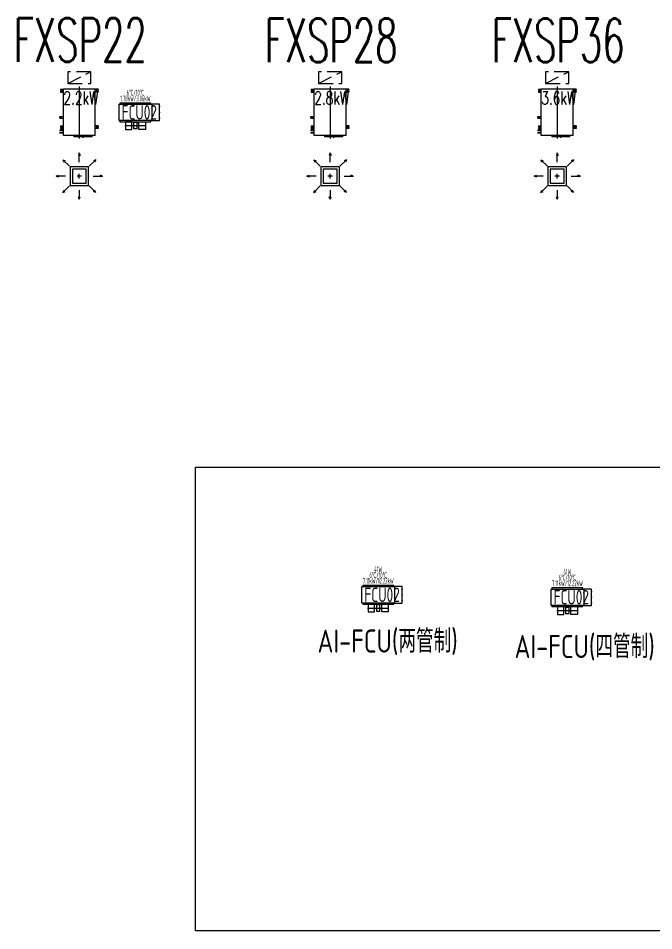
# Model space of a CAD drawing. Extents: x -671963 to 2381076, y -56129 to 1796010.
# Drawn here: x 144917 to 155887, y -56129 to -40382 of the extents above; entities that cross this region are included whole.
import ezdxf
from ezdxf.enums import TextEntityAlignment as Align

# ---------------------------------------------------------------- set-up
doc = ezdxf.new("R2010")
doc.units = 0
doc.header["$LTSCALE"] = 1000
for name, pattern in [('CONTINOUS', [0]), ('DASH', [0.35, 0.25, -0.1]), ('DASHDOT', [25.4, 12.7, -6.35, 0, -6.35]), ('HIDDEN', [9.525, 6.35, -3.175])]:
    doc.linetypes.add(name, pattern=pattern)
doc.layers.get('0').update_dxf_attribs({"linetype": 'CONTINUOUS'})
doc.layers.add('AI-注释', color=6, linetype='CONTINUOUS', plot=False)
for name, color, linetype in [('H-DAPP-GRIL', 11, 'CONTINUOUS'), ('H-EQUP-FC', 4, 'CONTINUOUS'), ('M-A-TEXT', 3, 'CONTINUOUS'), ('M-EQUIP-MID', 3, 'DASHDOT')]:
    doc.layers.add(name, color=color, linetype=linetype)
doc.layers.add('M-EQUIP', color=4, linetype='CONTINOUS', lineweight=25)
doc.styles.add('K-KHZ', font='tj03-romand1.shx', dxfattribs={"width": 0.8, "bigfont": 'tjkts.shx'})
doc.styles.add('M-TEXT1', font='tj-romans1.shx', dxfattribs={"width": 0.7, "bigfont": 'tj-hztxt1.shx'})
doc.styles.add('TH-STYLE3', font='tssdeng.shx', dxfattribs={"width": 0.8, "bigfont": 'tssdchn.shx'})

# ---------------------------------------------------------------- blocks, each defined once
blk = doc.blocks.new('FXSP22-36')
at = {"layer": 'M-EQUIP'}
for p, q in [((550, 800), (0, 800)), ((0, 800), (0, 0)), ((495, 825), (185, 825)), ((185, 825), (185, 800)), ((495, 825), (495, 800)), ((550, 800), (550, 0)), ((-66, 755), (-51, 755)), ((-64, 709), (-53, 709)), ((0, 761), (-60, 761)), ((-60, 749), (-60, 761)), ((0, 749), (-60, 749)), ((0, 712), (-60, 712)), ((-60, 706), (-60, 712)), ((0, 706), (-60, 706)), ((-50, 680), (0, 680)), ((-50, 663), (-50, 680)), ((-25, 663), (-50, 663)), ((-50, 630), (-50, 647)), ((-25, 647), (-50, 647)), ((-50, 630), (0, 630)), ((600, 680), (550, 680)), ((600, 630), (550, 630)), ((575, 663), (600, 663)), ((575, 647), (600, 647)), ((600, 663), (600, 680)), ((600, 630), (600, 647)), ((-30, 485), (-70, 485)), ((-60, 501), (-60, 469)), ((-60, 501), (0, 501)), ((-60, 469), (0, 469)), ((-50, 50), (0, 50)), ((-50, 33), (-50, 50)), ((-25, 33), (-50, 33)), ((-50, 0), (-50, 17)), ((-25, 17), (-50, 17)), ((-50, 0), (0, 0)), ((550, 0), (0, 0)), ((600, 50), (550, 50)), ((600, 0), (550, 0)), ((575, 33), (600, 33)), ((575, 17), (600, 17)), ((600, 33), (600, 50)), ((600, 0), (600, 17))]:
    blk.add_line(p, q, dxfattribs=at)
for centre in [(190, 812), (340, 812), (490, 812)]:
    blk.add_circle(centre, 2.35, dxfattribs=at)
for centre, start, end in [((-25, 655), 270, 90), ((575, 655), 90, 270), ((-25, 25), 270, 90), ((575, 25), 90, 270)]:
    blk.add_arc(centre, 8.33, start, end, dxfattribs=at)
at = {"layer": 'M-EQUIP-MID'}
for p, q in [((275, -47), (275, 849)), ((340, 838), (340, 788))]:
    blk.add_line(p, q, dxfattribs=at)
at = {"layer": 'M-EQUIP-MID', "style": 'K-KHZ', "width": 0.6, "flags": 4}
blk.add_attdef('Q', (0, 85), '', height=250, dxfattribs=at)
blk = doc.blocks.new('*U177')
for p, q in [((0, 400), (-15, 358)), ((0, 240), (0, 400)), ((0, 400), (15, 358)), ((-283, 283), (-264, 243)), ((-283, 283), (-243, 264)), ((-170, 170), (-283, 283)), ((170, 170), (283, 283)), ((283, 283), (243, 264)), ((283, 283), (264, 243)), ((-400, 0), (-358, 15)), ((-400, 0), (-358, -15)), ((-240, 0), (-400, 0)), ((-40, 0), (40, 0)), ((0, 40), (0, -40)), ((240, 0), (400, 0)), ((400, 0), (358, 15)), ((400, 0), (358, -15)), ((-170, -170), (-283, -283)), ((-283, -283), (-264, -243)), ((-283, -283), (-243, -264)), ((0, -240), (0, -400)), ((170, -170), (283, -283)), ((283, -283), (243, -264)), ((283, -283), (264, -243)), ((0, -400), (-15, -358)), ((0, -400), (15, -358))]:
    blk.add_line(p, q)
at = {"linetype": 'HIDDEN'}
blk.add_lwpolyline([(-160, -160), (160, -160), (160, 160), (-160, 160)], close=True, dxfattribs=at)
blk.add_lwpolyline([(-120, -120), (120, -120), (120, 120), (-120, 120)], close=True)
at = {"layer": 'AI-注释', "style": 'TH-STYLE3', "width": 0.7}
blk.add_attdef('风量', text='', height=100, dxfattribs=at).set_placement((0, 0), align=Align.MIDDLE_CENTER)
blk = doc.blocks.new('*U176')
at = {"linetype": 'DASH'}
blk.add_line((-200, -100), (200, 100), dxfattribs=at)
blk.add_lwpolyline([(-200, -100), (200, -100), (200, 100), (-200, 100)], close=True, dxfattribs=at)
at = {"layer": 'AI-注释', "style": 'TH-STYLE3', "width": 0.7}
blk.add_attdef('风量', text='', height=100, dxfattribs=at).set_placement((0, 0), align=Align.MIDDLE_CENTER)
blk = doc.blocks.new('AI-FCU')
blk.add_line((-182, -388), (182, -388))
for points in [[(-268, -19), (268, -19), (268, 0), (-268, 0)], [(-282, -19), (282, -19), (282, -302), (-282, -302)], [(282, -302), (416, -302), (416, -19), (282, -19)], [(-268, -321), (268, -321), (268, -302), (-268, -302)], [(-172, -456), (-62, -456), (-62, -321), (-172, -321)], [(-30, -441), (30, -441), (30, -336), (-30, -336)], [(172, -456), (62, -456), (62, -321), (172, -321)]]:
    blk.add_lwpolyline(points, close=True)
for p in [(416, -61), (416, -160), (416, -260)]:
    blk.add_point(p)
at = {"color": 3, "style": 'TH-STYLE3', "width": 0.7}
blk.add_text('FCU02', height=250, dxfattribs=at).set_placement((67, -160), align=Align.MIDDLE)
at = {"layer": 'AI-注释', "color": 6, "style": 'TH-STYLE3', "width": 0.5}
for tag, p in [('冷水温差/热水温差', (0, 180)), ('制冷量/制热量', (0, 80))]:
    blk.add_attdef(tag, text='', height=100, dxfattribs=at).set_placement(p, align=Align.MIDDLE)
blk = doc.blocks.new('AI-FCU(两管制)')
blk.add_line((-182, -388), (182, -388))
for points in [[(-268, -19), (268, -19), (268, 0), (-268, 0)], [(-282, -19), (282, -19), (282, -302), (-282, -302)], [(282, -302), (416, -302), (416, -19), (282, -19)], [(-268, -321), (268, -321), (268, -302), (-268, -302)], [(-172, -456), (-62, -456), (-62, -321), (-172, -321)], [(-30, -441), (30, -441), (30, -336), (-30, -336)], [(172, -456), (62, -456), (62, -321), (172, -321)]]:
    blk.add_lwpolyline(points, close=True)
for p in [(416, -61), (416, -160), (416, -260)]:
    blk.add_point(p)
at = {"color": 3, "style": 'TH-STYLE3', "width": 0.7}
blk.add_attdef('设备编号', text='', height=250, dxfattribs=at).set_placement((67, -160), align=Align.MIDDLE)
at = {"layer": 'AI-注释', "color": 6, "style": 'TH-STYLE3', "width": 0.5}
for tag, p in [('设备电量', (0, 280)), ('冷水温差/热水温差', (0, 180)), ('制冷量/制热量', (0, 80))]:
    blk.add_attdef(tag, text='', height=100, dxfattribs=at).set_placement(p, align=Align.MIDDLE)
blk = doc.blocks.new('AI-FCU(四管制)')
blk.add_line((-182, -388), (182, -388))
for points in [[(-268, -19), (268, -19), (268, 0), (-268, 0)], [(-282, -19), (282, -19), (282, -302), (-282, -302)], [(282, -302), (416, -302), (416, -19), (282, -19)], [(-268, -321), (268, -321), (268, -302), (-268, -302)], [(-172, -456), (-62, -456), (-62, -321), (-172, -321)], [(-30, -441), (30, -441), (30, -336), (-30, -336)], [(172, -456), (62, -456), (62, -321), (172, -321)]]:
    blk.add_lwpolyline(points, close=True)
for p in [(416, -61), (416, -160), (416, -260)]:
    blk.add_point(p)
at = {"color": 3, "style": 'TH-STYLE3', "width": 0.7}
blk.add_attdef('设备编号', text='', height=250, dxfattribs=at).set_placement((67, -160), align=Align.MIDDLE)
at = {"layer": 'AI-注释', "color": 6, "style": 'TH-STYLE3', "width": 0.5}
for tag, p in [('设备电量', (0, 280)), ('冷水温差/热水温差', (0, 180)), ('制冷量/制热量', (0, 80))]:
    blk.add_attdef(tag, text='', height=100, dxfattribs=at).set_placement(p, align=Align.MIDDLE)

msp = doc.modelspace()

# ---------------------------------------------------------------- linework, layer by layer
msp.add_lwpolyline([(147978.7485, -48127.9731), (176898.0932, -48127.9731), (176898.0932, -56129.2984), (147978.7485, -56129.2984)], close=True)

# ---------------------------------------------------------------- block references
for name, p in [('AI-FCU(两管制)', (151130.496, -50171.3604)), ('AI-FCU(四管制)', (154396.2298, -50212.7065))]:
    msp.add_blockref(name, p).add_auto_attribs({'制冷量/制热量': '7.11kW/12.22kW', '冷水温差/热水温差': '6℃/10℃', '设备编号': 'FCU02', '设备电量': '41W'})
at = {"layer": 'H-DAPP-GRIL'}
for p in [(145971.0496, -41405.8616), (150301.0496, -41405.8616), (154221.0496, -41405.8616)]:
    msp.add_blockref('*U176', p, dxfattribs=at)
at = {"layer": 'H-DAPP-GRIL', "rotation": 180}
for p in [(145971.0496, -43105.8616, 3060), (150301.0496, -43105.8616, 3060), (154221.0496, -43105.8616, 3060)]:
    msp.add_blockref('*U177', p, dxfattribs=at)
at = {"layer": 'H-EQUP-FC'}
msp.add_blockref('AI-FCU', (146938.8571, -41845.3616), dxfattribs=at).add_auto_attribs({'制冷量/制热量': '1.78kW/3.06kW', '冷水温差/热水温差': '6℃/10℃'})
at = {"layer": 'M-EQUIP'}
ref = msp.add_blockref('FXSP22-36', (145696.0496, -41605.8616), dxfattribs=dict(at, xscale=-1, rotation=180))
ref.add_attrib('Q', '2.2kW', (145696.1389, -41868.5943), dxfattribs={"layer": 'M-EQUIP-MID', "height": 220, "style": 'M-TEXT1', "width": 0.7, "flags": 4})
ref = msp.add_blockref('FXSP22-36', (150026.0496, -41605.8616), dxfattribs=dict(at, xscale=-1, rotation=180))
ref.add_attrib('Q', '2.8kW', (150026.1389, -41868.5943), dxfattribs={"layer": 'M-EQUIP-MID', "height": 220, "style": 'M-TEXT1', "width": 0.7, "flags": 4})
ref = msp.add_blockref('FXSP22-36', (153946.0496, -41605.8616), dxfattribs=dict(at, xscale=-1, rotation=180))
ref.add_attrib('Q', '3.6kW', (153946.1389, -41868.5943), dxfattribs={"layer": 'M-EQUIP-MID', "height": 220, "style": 'M-TEXT1', "width": 0.7, "flags": 4})

# ---------------------------------------------------------------- texts
at = {"style": 'TH-STYLE3', "width": 0.8}
for s, p in [('AI-FCU(两管制)', (150083.0636, -51330.2265)), ('AI-FCU(四管制)', (153484.1902, -51424.3877))]:
    msp.add_text(s, height=400, dxfattribs=at).set_placement(p)
at = {"layer": 'M-A-TEXT', "style": 'M-TEXT1', "width": 0.6}
for s, p in [('FXSP22', (144839.5396, -41131.5939, 0)), ('FXSP28', (149169.5396, -41138.0727, 0)), ('FXSP36', (153089.5396, -41138.0727, 0))]:
    msp.add_text(s, height=750, dxfattribs=at).set_placement(p)

doc.saveas('drawing.dxf')
